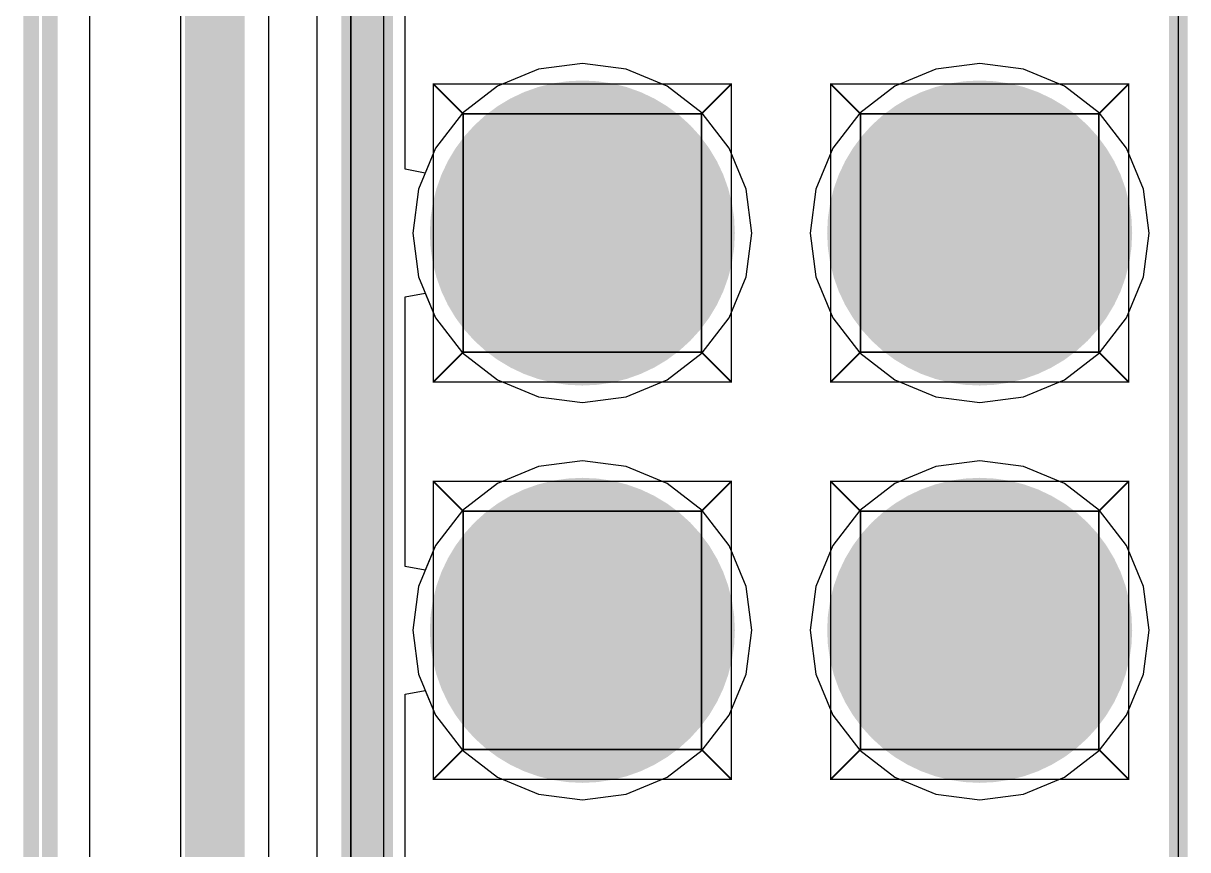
# Model space of a CAD drawing. Header units: millimetres. Extents: x 307 to 423, y 231 to 400.
# Drawn here: x 338.73 to 346.17, y 275.06 to 280.35 of the extents above; entities that cross this region are included whole.
import ezdxf

# ---------------------------------------------------------------- set-up
doc = ezdxf.new("R2010")
doc.units = ezdxf.units.MM
for name, color, linetype in [('BottomLayer', 5, 'Continuous'), ('BottomSolder', 6, 'Continuous'), ('Mechanical1', 6, 'Continuous'), ('Mechanical14', 56, 'Continuous'), ('Mechanical16', 56, 'Continuous'), ('MidLayer1', 16, 'Continuous'), ('MidLayer2', 76, 'Continuous'), ('MultiLayer', 9, 'Continuous'), ('PadHoleLayer', 156, 'Continuous'), ('TopLayer', 1, 'Continuous'), ('TopOverlay', 2, 'Continuous'), ('TopSolder', 216, 'Continuous')]:
    doc.layers.add(name, color=color, linetype=linetype)

# ---------------------------------------------------------------- blocks, each defined once
blk = doc.blocks.new('CON_SAMTEC_TSW_135_07_X_D_468')
at = {"layer": 'BottomLayer', "const_width": 0.925}
for points in [[(9.6975, 1.27, 1), (10.6225, 1.27, 1)], [(12.2375, 1.27, 1), (13.1625, 1.27, 1)], [(9.6975, -1.27, 1), (10.6225, -1.27, 1)], [(12.2375, -1.27, 1), (13.1625, -1.27, 1)]]:
    blk.add_lwpolyline(points, format="xyb", close=True, dxfattribs=at)
at = {"layer": 'BottomSolder', "const_width": 0.975}
for points in [[(9.6725, 1.27, 1), (10.6475, 1.27, 1)], [(12.2125, 1.27, 1), (13.1875, 1.27, 1)], [(9.6725, -1.27, 1), (10.6475, -1.27, 1)], [(12.2125, -1.27, 1), (13.1875, -1.27, 1)]]:
    blk.add_lwpolyline(points, format="xyb", close=True, dxfattribs=at)
at = {"layer": 'Mechanical14', "const_width": 0.01}
for points in [[(44.45, 2.54), (-44.45, 2.54)], [(9.2075, 0.3175), (9.2075, 2.2225)], [(11.1125, 2.2225), (9.2075, 2.2225)], [(9.398, 2.032), (9.2075, 2.2225)], [(10.922, 2.032), (11.1125, 2.2225)], [(11.1125, 0.3175), (11.1125, 2.2225)], [(11.7475, 0.3175), (11.7475, 2.2225)], [(13.6525, 2.2225), (11.7475, 2.2225)], [(11.938, 2.032), (11.7475, 2.2225)], [(13.462, 2.032), (13.6525, 2.2225)], [(13.6525, 0.3175), (13.6525, 2.2225)], [(9.398, 0.508), (9.398, 2.032)], [(10.922, 2.032), (9.398, 2.032)], [(10.922, 0.508), (10.922, 2.032)], [(13.462, 2.032), (11.938, 2.032)], [(11.938, 0.508), (11.938, 2.032)], [(13.462, 0.508), (13.462, 2.032)], [(9.2075, 0.3175), (9.398, 0.508)], [(10.922, 0.508), (9.398, 0.508)], [(11.1125, 0.3175), (10.922, 0.508)], [(11.7475, 0.3175), (11.938, 0.508)], [(13.462, 0.508), (11.938, 0.508)], [(13.6525, 0.3175), (13.462, 0.508)], [(11.1125, 0.3175), (9.2075, 0.3175)], [(13.6525, 0.3175), (11.7475, 0.3175)], [(9.2075, -2.2225), (9.2075, -0.3175)], [(11.1125, -0.3175), (9.2075, -0.3175)], [(9.398, -0.508), (9.2075, -0.3175)], [(10.922, -0.508), (11.1125, -0.3175)], [(11.1125, -2.2225), (11.1125, -0.3175)], [(11.7475, -2.2225), (11.7475, -0.3175)], [(13.6525, -0.3175), (11.7475, -0.3175)], [(11.938, -0.508), (11.7475, -0.3175)], [(13.462, -0.508), (13.6525, -0.3175)], [(13.6525, -2.2225), (13.6525, -0.3175)], [(10.922, -0.508), (9.398, -0.508)], [(9.398, -2.032), (9.398, -0.508)], [(10.922, -2.032), (10.922, -0.508)], [(13.462, -0.508), (11.938, -0.508)], [(11.938, -2.032), (11.938, -0.508)], [(13.462, -2.032), (13.462, -0.508)], [(9.2075, -2.2225), (9.398, -2.032)], [(10.922, -2.032), (9.398, -2.032)], [(11.1125, -2.2225), (10.922, -2.032)], [(11.7475, -2.2225), (11.938, -2.032)], [(13.462, -2.032), (11.938, -2.032)], [(13.6525, -2.2225), (13.462, -2.032)], [(11.1125, -2.2225), (9.2075, -2.2225)], [(13.6525, -2.2225), (11.7475, -2.2225)], [(44.45, -2.54), (-44.45, -2.54)]]:
    blk.add_lwpolyline(points, dxfattribs=at)
at = {"layer": 'Mechanical14', "const_width": 0.005}
for points in [[(9.205, 2.2225, 1), (9.21, 2.2225, 1)], [(9.205, 2.2225, 1), (9.21, 2.2225, 1)], [(9.205, 2.2225, 1), (9.21, 2.2225, 1)], [(11.11, 2.2225, 1), (11.115, 2.2225, 1)], [(11.11, 2.2225, 1), (11.115, 2.2225, 1)], [(11.11, 2.2225, 1), (11.115, 2.2225, 1)], [(11.745, 2.2225, 1), (11.75, 2.2225, 1)], [(11.745, 2.2225, 1), (11.75, 2.2225, 1)], [(11.745, 2.2225, 1), (11.75, 2.2225, 1)], [(13.65, 2.2225, 1), (13.655, 2.2225, 1)], [(13.65, 2.2225, 1), (13.655, 2.2225, 1)], [(13.65, 2.2225, 1), (13.655, 2.2225, 1)], [(9.3955, 2.032, 1), (9.4005, 2.032, 1)], [(9.3955, 2.032, 1), (9.4005, 2.032, 1)], [(9.3955, 2.032, 1), (9.4005, 2.032, 1)], [(10.9195, 2.032, 1), (10.9245, 2.032, 1)], [(10.9195, 2.032, 1), (10.9245, 2.032, 1)], [(10.9195, 2.032, 1), (10.9245, 2.032, 1)], [(11.9355, 2.032, 1), (11.9405, 2.032, 1)], [(11.9355, 2.032, 1), (11.9405, 2.032, 1)], [(11.9355, 2.032, 1), (11.9405, 2.032, 1)], [(13.4595, 2.032, 1), (13.4645, 2.032, 1)], [(13.4595, 2.032, 1), (13.4645, 2.032, 1)], [(13.4595, 2.032, 1), (13.4645, 2.032, 1)], [(9.3955, 0.508, 1), (9.4005, 0.508, 1)], [(9.3955, 0.508, 1), (9.4005, 0.508, 1)], [(9.3955, 0.508, 1), (9.4005, 0.508, 1)], [(10.9195, 0.508, 1), (10.9245, 0.508, 1)], [(10.9195, 0.508, 1), (10.9245, 0.508, 1)], [(10.9195, 0.508, 1), (10.9245, 0.508, 1)], [(11.9355, 0.508, 1), (11.9405, 0.508, 1)], [(11.9355, 0.508, 1), (11.9405, 0.508, 1)], [(11.9355, 0.508, 1), (11.9405, 0.508, 1)], [(13.4595, 0.508, 1), (13.4645, 0.508, 1)], [(13.4595, 0.508, 1), (13.4645, 0.508, 1)], [(13.4595, 0.508, 1), (13.4645, 0.508, 1)], [(9.205, 0.3175, 1), (9.21, 0.3175, 1)], [(9.205, 0.3175, 1), (9.21, 0.3175, 1)], [(9.205, 0.3175, 1), (9.21, 0.3175, 1)], [(11.11, 0.3175, 1), (11.115, 0.3175, 1)], [(11.11, 0.3175, 1), (11.115, 0.3175, 1)], [(11.11, 0.3175, 1), (11.115, 0.3175, 1)], [(11.745, 0.3175, 1), (11.75, 0.3175, 1)], [(11.745, 0.3175, 1), (11.75, 0.3175, 1)], [(11.745, 0.3175, 1), (11.75, 0.3175, 1)], [(13.65, 0.3175, 1), (13.655, 0.3175, 1)], [(13.65, 0.3175, 1), (13.655, 0.3175, 1)], [(13.65, 0.3175, 1), (13.655, 0.3175, 1)], [(9.205, -0.3175, 1), (9.21, -0.3175, 1)], [(9.205, -0.3175, 1), (9.21, -0.3175, 1)], [(9.205, -0.3175, 1), (9.21, -0.3175, 1)], [(11.11, -0.3175, 1), (11.115, -0.3175, 1)], [(11.11, -0.3175, 1), (11.115, -0.3175, 1)], [(11.11, -0.3175, 1), (11.115, -0.3175, 1)], [(11.745, -0.3175, 1), (11.75, -0.3175, 1)], [(11.745, -0.3175, 1), (11.75, -0.3175, 1)], [(11.745, -0.3175, 1), (11.75, -0.3175, 1)], [(13.65, -0.3175, 1), (13.655, -0.3175, 1)], [(13.65, -0.3175, 1), (13.655, -0.3175, 1)], [(13.65, -0.3175, 1), (13.655, -0.3175, 1)], [(9.3955, -0.508, 1), (9.4005, -0.508, 1)], [(9.3955, -0.508, 1), (9.4005, -0.508, 1)], [(9.3955, -0.508, 1), (9.4005, -0.508, 1)], [(10.9195, -0.508, 1), (10.9245, -0.508, 1)], [(10.9195, -0.508, 1), (10.9245, -0.508, 1)], [(10.9195, -0.508, 1), (10.9245, -0.508, 1)], [(11.9355, -0.508, 1), (11.9405, -0.508, 1)], [(11.9355, -0.508, 1), (11.9405, -0.508, 1)], [(11.9355, -0.508, 1), (11.9405, -0.508, 1)], [(13.4595, -0.508, 1), (13.4645, -0.508, 1)], [(13.4595, -0.508, 1), (13.4645, -0.508, 1)], [(13.4595, -0.508, 1), (13.4645, -0.508, 1)], [(9.3955, -2.032, 1), (9.4005, -2.032, 1)], [(9.3955, -2.032, 1), (9.4005, -2.032, 1)], [(9.3955, -2.032, 1), (9.4005, -2.032, 1)], [(10.9195, -2.032, 1), (10.9245, -2.032, 1)], [(10.9195, -2.032, 1), (10.9245, -2.032, 1)], [(10.9195, -2.032, 1), (10.9245, -2.032, 1)], [(11.9355, -2.032, 1), (11.9405, -2.032, 1)], [(11.9355, -2.032, 1), (11.9405, -2.032, 1)], [(11.9355, -2.032, 1), (11.9405, -2.032, 1)], [(13.4595, -2.032, 1), (13.4645, -2.032, 1)], [(13.4595, -2.032, 1), (13.4645, -2.032, 1)], [(13.4595, -2.032, 1), (13.4645, -2.032, 1)], [(9.205, -2.2225, 1), (9.21, -2.2225, 1)], [(9.205, -2.2225, 1), (9.21, -2.2225, 1)], [(9.205, -2.2225, 1), (9.21, -2.2225, 1)], [(11.11, -2.2225, 1), (11.115, -2.2225, 1)], [(11.11, -2.2225, 1), (11.115, -2.2225, 1)], [(11.11, -2.2225, 1), (11.115, -2.2225, 1)], [(11.745, -2.2225, 1), (11.75, -2.2225, 1)], [(11.745, -2.2225, 1), (11.75, -2.2225, 1)], [(11.745, -2.2225, 1), (11.75, -2.2225, 1)], [(13.65, -2.2225, 1), (13.655, -2.2225, 1)], [(13.65, -2.2225, 1), (13.655, -2.2225, 1)], [(13.65, -2.2225, 1), (13.655, -2.2225, 1)]]:
    blk.add_lwpolyline(points, format="xyb", close=True, dxfattribs=at)
at = {"layer": 'Mechanical16', "const_width": 0.01}
blk.add_lwpolyline([(44.67, -2.75), (-44.67, -2.75)], dxfattribs=at)
at = {"layer": 'MidLayer1', "const_width": 0.925}
for points in [[(9.6975, 1.27, 1), (10.6225, 1.27, 1)], [(12.2375, 1.27, 1), (13.1625, 1.27, 1)], [(9.6975, -1.27, 1), (10.6225, -1.27, 1)], [(12.2375, -1.27, 1), (13.1625, -1.27, 1)]]:
    blk.add_lwpolyline(points, format="xyb", close=True, dxfattribs=at)
at = {"layer": 'MidLayer2', "const_width": 0.925}
for points in [[(9.6975, 1.27, 1), (10.6225, 1.27, 1)], [(12.2375, 1.27, 1), (13.1625, 1.27, 1)], [(9.6975, -1.27, 1), (10.6225, -1.27, 1)], [(12.2375, -1.27, 1), (13.1625, -1.27, 1)]]:
    blk.add_lwpolyline(points, format="xyb", close=True, dxfattribs=at)
at = {"layer": 'MultiLayer', "const_width": 0.925}
for points in [[(9.6975, 1.27, 1), (10.6225, 1.27, 1)], [(12.2375, 1.27, 1), (13.1625, 1.27, 1)], [(9.6975, -1.27, 1), (10.6225, -1.27, 1)], [(12.2375, -1.27, 1), (13.1625, -1.27, 1)]]:
    blk.add_lwpolyline(points, format="xyb", close=True, dxfattribs=at)
at = {"layer": 'PadHoleLayer', "const_width": 0.5}
for points in [[(9.91, 1.27, 1), (10.41, 1.27, 1)], [(12.45, 1.27, 1), (12.95, 1.27, 1)], [(9.91, -1.27, 1), (10.41, -1.27, 1)], [(12.45, -1.27, 1), (12.95, -1.27, 1)]]:
    blk.add_lwpolyline(points, format="xyb", close=True, dxfattribs=at)
at = {"layer": 'TopLayer', "const_width": 0.925}
for points in [[(9.6975, 1.27, 1), (10.6225, 1.27, 1)], [(12.2375, 1.27, 1), (13.1625, 1.27, 1)], [(9.6975, -1.27, 1), (10.6225, -1.27, 1)], [(12.2375, -1.27, 1), (13.1625, -1.27, 1)]]:
    blk.add_lwpolyline(points, format="xyb", close=True, dxfattribs=at)
at = {"layer": 'TopOverlay', "const_width": 0.12}
for points in [[(44.45, 2.54), (-44.45, 2.54)], [(44.45, -2.54), (-44.45, -2.54)]]:
    blk.add_lwpolyline(points, dxfattribs=at)
at = {"layer": 'TopSolder', "const_width": 0.975}
for points in [[(9.6725, 1.27, 1), (10.6475, 1.27, 1)], [(12.2125, 1.27, 1), (13.1875, 1.27, 1)], [(9.6725, -1.27, 1), (10.6475, -1.27, 1)], [(12.2125, -1.27, 1), (13.1875, -1.27, 1)]]:
    blk.add_lwpolyline(points, format="xyb", close=True, dxfattribs=at)

msp = doc.modelspace()

# ---------------------------------------------------------------- linework, layer by layer
at = {"layer": 'BottomLayer'}
for p, q in [((339.1549, 232.696), (339.1549, 362.036)), ((342.0229, 280.0541), (341.7614, 279.9458)), ((342.3036, 280.0911), (342.0229, 280.0541)), ((342.5842, 280.0541), (342.3036, 280.0911)), ((342.8457, 279.9458), (342.5842, 280.0541)), ((344.5629, 280.0541), (344.3014, 279.9458)), ((344.8436, 280.0911), (344.5629, 280.0541)), ((345.1242, 280.0541), (344.8436, 280.0911)), ((345.3857, 279.9458), (345.1242, 280.0541)), ((341.7614, 279.9458), (341.5369, 279.7735)), ((343.0703, 279.7735), (342.8457, 279.9458)), ((344.3014, 279.9458), (344.0769, 279.7735)), ((345.6103, 279.7735), (345.3857, 279.9458)), ((341.5369, 279.7735), (341.3646, 279.5489)), ((343.2426, 279.5489), (343.0703, 279.7735)), ((344.0769, 279.7735), (343.9046, 279.5489)), ((345.7826, 279.5489), (345.6103, 279.7735)), ((341.3646, 279.5489), (341.2562, 279.2874)), ((343.3509, 279.2874), (343.2426, 279.5489)), ((343.9046, 279.5489), (343.7962, 279.2874)), ((345.8909, 279.2874), (345.7826, 279.5489)), ((341.2562, 279.2874), (341.2193, 279.0068)), ((343.3879, 279.0068), (343.3509, 279.2874)), ((343.7962, 279.2874), (343.7593, 279.0068)), ((345.9279, 279.0068), (345.8909, 279.2874)), ((341.2193, 279.0068), (341.2562, 278.7262)), ((343.3509, 278.7262), (343.3879, 279.0068)), ((343.7593, 279.0068), (343.7962, 278.7262)), ((345.8909, 278.7262), (345.9279, 279.0068)), ((341.2562, 278.7262), (341.3646, 278.4647)), ((343.2426, 278.4647), (343.3509, 278.7262)), ((343.7962, 278.7262), (343.9046, 278.4647)), ((345.7826, 278.4647), (345.8909, 278.7262)), ((341.3646, 278.4647), (341.5369, 278.2401)), ((343.0703, 278.2401), (343.2426, 278.4647)), ((343.9046, 278.4647), (344.0769, 278.2401)), ((345.6103, 278.2401), (345.7826, 278.4647)), ((341.5369, 278.2401), (341.7614, 278.0678)), ((342.8457, 278.0678), (343.0703, 278.2401)), ((344.0769, 278.2401), (344.3014, 278.0678)), ((345.3857, 278.0678), (345.6103, 278.2401)), ((341.7614, 278.0678), (342.0229, 277.9595)), ((342.5842, 277.9595), (342.8457, 278.0678)), ((344.3014, 278.0678), (344.5629, 277.9595)), ((345.1242, 277.9595), (345.3857, 278.0678)), ((342.0229, 277.9595), (342.3036, 277.9225)), ((342.3036, 277.9225), (342.5842, 277.9595)), ((344.5629, 277.9595), (344.8436, 277.9225)), ((344.8436, 277.9225), (345.1242, 277.9595)), ((342.0229, 277.5141), (341.7614, 277.4058)), ((342.3036, 277.5511), (342.0229, 277.5141)), ((342.5842, 277.5141), (342.3036, 277.5511)), ((342.8457, 277.4058), (342.5842, 277.5141)), ((344.5629, 277.5141), (344.3014, 277.4058)), ((344.8436, 277.5511), (344.5629, 277.5141)), ((345.1242, 277.5141), (344.8436, 277.5511)), ((345.3857, 277.4058), (345.1242, 277.5141)), ((341.7614, 277.4058), (341.5369, 277.2335)), ((343.0703, 277.2335), (342.8457, 277.4058)), ((344.3014, 277.4058), (344.0769, 277.2335)), ((345.6103, 277.2335), (345.3857, 277.4058)), ((341.5369, 277.2335), (341.3646, 277.0089)), ((343.2426, 277.0089), (343.0703, 277.2335)), ((344.0769, 277.2335), (343.9046, 277.0089)), ((345.7826, 277.0089), (345.6103, 277.2335)), ((341.3646, 277.0089), (341.2562, 276.7474)), ((343.3509, 276.7474), (343.2426, 277.0089)), ((343.9046, 277.0089), (343.7962, 276.7474)), ((345.8909, 276.7474), (345.7826, 277.0089)), ((341.2562, 276.7474), (341.2193, 276.4668)), ((343.3879, 276.4668), (343.3509, 276.7474)), ((343.7962, 276.7474), (343.7593, 276.4668)), ((345.9279, 276.4668), (345.8909, 276.7474)), ((341.2193, 276.4668), (341.2562, 276.1862)), ((343.3509, 276.1862), (343.3879, 276.4668)), ((343.7593, 276.4668), (343.7962, 276.1862)), ((345.8909, 276.1862), (345.9279, 276.4668)), ((341.2562, 276.1862), (341.3646, 275.9247)), ((343.2426, 275.9247), (343.3509, 276.1862)), ((343.7962, 276.1862), (343.9046, 275.9247)), ((345.7826, 275.9247), (345.8909, 276.1862)), ((341.3646, 275.9247), (341.5369, 275.7001)), ((343.0703, 275.7001), (343.2426, 275.9247)), ((343.9046, 275.9247), (344.0769, 275.7001)), ((345.6103, 275.7001), (345.7826, 275.9247)), ((341.5369, 275.7001), (341.7614, 275.5278)), ((342.8457, 275.5278), (343.0703, 275.7001)), ((344.0769, 275.7001), (344.3014, 275.5278)), ((345.3857, 275.5278), (345.6103, 275.7001)), ((341.7614, 275.5278), (342.0229, 275.4195)), ((342.5842, 275.4195), (342.8457, 275.5278)), ((344.3014, 275.5278), (344.5629, 275.4195)), ((345.1242, 275.4195), (345.3857, 275.5278)), ((342.0229, 275.4195), (342.3036, 275.3825)), ((342.3036, 275.3825), (342.5842, 275.4195)), ((344.5629, 275.4195), (344.8436, 275.3825)), ((344.8436, 275.3825), (345.1242, 275.4195))]:
    msp.add_line(p, q, dxfattribs=at)
at = {"layer": 'Mechanical1', "const_width": 0.1}
for points in [[(338.7795, 232.7468), (338.7795, 362.0868)], [(338.9, 232.696), (338.9, 362.036)]]:
    msp.add_lwpolyline(points, dxfattribs=at)
at = {"layer": 'MidLayer1'}
for p, q in [((339.1549, 232.696), (339.1549, 362.036)), ((342.0229, 280.0541), (341.7614, 279.9458)), ((342.3036, 280.0911), (342.0229, 280.0541)), ((342.5842, 280.0541), (342.3036, 280.0911)), ((342.8457, 279.9458), (342.5842, 280.0541)), ((344.5629, 280.0541), (344.3014, 279.9458)), ((344.8436, 280.0911), (344.5629, 280.0541)), ((345.1242, 280.0541), (344.8436, 280.0911)), ((345.3857, 279.9458), (345.1242, 280.0541)), ((341.7614, 279.9458), (341.5369, 279.7735)), ((343.0703, 279.7735), (342.8457, 279.9458)), ((344.3014, 279.9458), (344.0769, 279.7735)), ((345.6103, 279.7735), (345.3857, 279.9458)), ((341.5369, 279.7735), (341.3646, 279.5489)), ((343.2426, 279.5489), (343.0703, 279.7735)), ((344.0769, 279.7735), (343.9046, 279.5489)), ((345.7826, 279.5489), (345.6103, 279.7735)), ((341.3646, 279.5489), (341.2562, 279.2874)), ((343.3509, 279.2874), (343.2426, 279.5489)), ((343.9046, 279.5489), (343.7962, 279.2874)), ((345.8909, 279.2874), (345.7826, 279.5489)), ((341.2562, 279.2874), (341.2193, 279.0068)), ((343.3879, 279.0068), (343.3509, 279.2874)), ((343.7962, 279.2874), (343.7593, 279.0068)), ((345.9279, 279.0068), (345.8909, 279.2874)), ((341.2193, 279.0068), (341.2562, 278.7262)), ((343.3509, 278.7262), (343.3879, 279.0068)), ((343.7593, 279.0068), (343.7962, 278.7262)), ((345.8909, 278.7262), (345.9279, 279.0068)), ((341.2562, 278.7262), (341.3646, 278.4647)), ((343.2426, 278.4647), (343.3509, 278.7262)), ((343.7962, 278.7262), (343.9046, 278.4647)), ((345.7826, 278.4647), (345.8909, 278.7262)), ((341.3646, 278.4647), (341.5369, 278.2401)), ((343.0703, 278.2401), (343.2426, 278.4647)), ((343.9046, 278.4647), (344.0769, 278.2401)), ((345.6103, 278.2401), (345.7826, 278.4647)), ((341.5369, 278.2401), (341.7614, 278.0678)), ((342.8457, 278.0678), (343.0703, 278.2401)), ((344.0769, 278.2401), (344.3014, 278.0678)), ((345.3857, 278.0678), (345.6103, 278.2401)), ((341.7614, 278.0678), (342.0229, 277.9595)), ((342.5842, 277.9595), (342.8457, 278.0678)), ((344.3014, 278.0678), (344.5629, 277.9595)), ((345.1242, 277.9595), (345.3857, 278.0678)), ((342.0229, 277.9595), (342.3036, 277.9225)), ((342.3036, 277.9225), (342.5842, 277.9595)), ((344.5629, 277.9595), (344.8436, 277.9225)), ((344.8436, 277.9225), (345.1242, 277.9595)), ((342.0229, 277.5141), (341.7614, 277.4058)), ((342.3036, 277.5511), (342.0229, 277.5141)), ((342.5842, 277.5141), (342.3036, 277.5511)), ((342.8457, 277.4058), (342.5842, 277.5141)), ((344.5629, 277.5141), (344.3014, 277.4058)), ((344.8436, 277.5511), (344.5629, 277.5141)), ((345.1242, 277.5141), (344.8436, 277.5511)), ((345.3857, 277.4058), (345.1242, 277.5141)), ((341.7614, 277.4058), (341.5369, 277.2335)), ((343.0703, 277.2335), (342.8457, 277.4058)), ((344.3014, 277.4058), (344.0769, 277.2335)), ((345.6103, 277.2335), (345.3857, 277.4058)), ((341.5369, 277.2335), (341.3646, 277.0089)), ((343.2426, 277.0089), (343.0703, 277.2335)), ((344.0769, 277.2335), (343.9046, 277.0089)), ((345.7826, 277.0089), (345.6103, 277.2335)), ((341.3646, 277.0089), (341.2562, 276.7474)), ((343.3509, 276.7474), (343.2426, 277.0089)), ((343.9046, 277.0089), (343.7962, 276.7474)), ((345.8909, 276.7474), (345.7826, 277.0089)), ((341.2562, 276.7474), (341.2193, 276.4668)), ((343.3879, 276.4668), (343.3509, 276.7474)), ((343.7962, 276.7474), (343.7593, 276.4668)), ((345.9279, 276.4668), (345.8909, 276.7474)), ((341.2193, 276.4668), (341.2562, 276.1862)), ((343.3509, 276.1862), (343.3879, 276.4668)), ((343.7593, 276.4668), (343.7962, 276.1862)), ((345.8909, 276.1862), (345.9279, 276.4668)), ((341.2562, 276.1862), (341.3646, 275.9247)), ((343.2426, 275.9247), (343.3509, 276.1862)), ((343.7962, 276.1862), (343.9046, 275.9247)), ((345.7826, 275.9247), (345.8909, 276.1862)), ((341.3646, 275.9247), (341.5369, 275.7001)), ((343.0703, 275.7001), (343.2426, 275.9247)), ((343.9046, 275.9247), (344.0769, 275.7001)), ((345.6103, 275.7001), (345.7826, 275.9247)), ((341.5369, 275.7001), (341.7614, 275.5278)), ((342.8457, 275.5278), (343.0703, 275.7001)), ((344.0769, 275.7001), (344.3014, 275.5278)), ((345.3857, 275.5278), (345.6103, 275.7001)), ((341.7614, 275.5278), (342.0229, 275.4195)), ((342.5842, 275.4195), (342.8457, 275.5278)), ((344.3014, 275.5278), (344.5629, 275.4195)), ((345.1242, 275.4195), (345.3857, 275.5278)), ((342.0229, 275.4195), (342.3036, 275.3825)), ((342.3036, 275.3825), (342.5842, 275.4195)), ((344.5629, 275.4195), (344.8436, 275.3825)), ((344.8436, 275.3825), (345.1242, 275.4195))]:
    msp.add_line(p, q, dxfattribs=at)
at = {"layer": 'MidLayer2', "const_width": 0.254}
msp.add_lwpolyline([(339.8906, 271.5138), (339.8906, 293.9674)], dxfattribs=at)
at = {"layer": 'TopLayer'}
for p, q in [((339.1549, 232.696), (339.1549, 362.036)), ((339.7351, 305.9668), (339.7351, 244.2088)), ((340.3, 244.3258), (340.3, 305.8498)), ((340.6071, 288.8703), (340.6071, 257.8657)), ((341.1719, 279.4157), (341.1719, 281.1379)), ((342.0229, 280.0541), (341.7614, 279.9458)), ((342.3036, 280.0911), (342.0229, 280.0541)), ((342.5842, 280.0541), (342.3036, 280.0911)), ((342.8457, 279.9458), (342.5842, 280.0541)), ((344.5629, 280.0541), (344.3014, 279.9458)), ((344.8436, 280.0911), (344.5629, 280.0541)), ((345.1242, 280.0541), (344.8436, 280.0911)), ((345.3857, 279.9458), (345.1242, 280.0541)), ((341.7614, 279.9458), (341.5369, 279.7735)), ((343.0703, 279.7735), (342.8457, 279.9458)), ((344.3014, 279.9458), (344.0769, 279.7735)), ((345.6103, 279.7735), (345.3857, 279.9458)), ((341.5369, 279.7735), (341.3646, 279.5489)), ((343.2426, 279.5489), (343.0703, 279.7735)), ((344.0769, 279.7735), (343.9046, 279.5489)), ((345.7826, 279.5489), (345.6103, 279.7735)), ((341.3646, 279.5489), (341.2989, 279.3905)), ((343.3509, 279.2874), (343.2426, 279.5489)), ((343.9046, 279.5489), (343.7962, 279.2874)), ((345.8909, 279.2874), (345.7826, 279.5489)), ((341.2989, 279.3905), (341.1719, 279.4157)), ((343.3879, 279.0068), (343.3509, 279.2874)), ((343.7962, 279.2874), (343.7593, 279.0068)), ((345.9279, 279.0068), (345.8909, 279.2874)), ((343.3509, 278.7262), (343.3879, 279.0068)), ((343.7593, 279.0068), (343.7962, 278.7262)), ((345.8909, 278.7262), (345.9279, 279.0068)), ((343.2426, 278.4647), (343.3509, 278.7262)), ((343.7962, 278.7262), (343.9046, 278.4647)), ((345.7826, 278.4647), (345.8909, 278.7262)), ((341.1719, 278.5979), (341.2989, 278.6231)), ((341.1719, 276.8757), (341.1719, 278.5979)), ((341.2989, 278.6231), (341.3646, 278.4647)), ((341.3646, 278.4647), (341.5369, 278.2401)), ((343.0703, 278.2401), (343.2426, 278.4647)), ((343.9046, 278.4647), (344.0769, 278.2401)), ((345.6103, 278.2401), (345.7826, 278.4647)), ((341.5369, 278.2401), (341.7614, 278.0678)), ((342.8457, 278.0678), (343.0703, 278.2401)), ((344.0769, 278.2401), (344.3014, 278.0678)), ((345.3857, 278.0678), (345.6103, 278.2401)), ((341.7614, 278.0678), (342.0229, 277.9595)), ((342.5842, 277.9595), (342.8457, 278.0678)), ((344.3014, 278.0678), (344.5629, 277.9595)), ((345.1242, 277.9595), (345.3857, 278.0678)), ((342.0229, 277.9595), (342.3036, 277.9225)), ((342.3036, 277.9225), (342.5842, 277.9595)), ((344.5629, 277.9595), (344.8436, 277.9225)), ((344.8436, 277.9225), (345.1242, 277.9595)), ((342.0229, 277.5141), (341.7614, 277.4058)), ((342.3036, 277.5511), (342.0229, 277.5141)), ((342.5842, 277.5141), (342.3036, 277.5511)), ((342.8457, 277.4058), (342.5842, 277.5141)), ((344.5629, 277.5141), (344.3014, 277.4058)), ((344.8436, 277.5511), (344.5629, 277.5141)), ((345.1242, 277.5141), (344.8436, 277.5511)), ((345.3857, 277.4058), (345.1242, 277.5141)), ((341.7614, 277.4058), (341.5369, 277.2335)), ((343.0703, 277.2335), (342.8457, 277.4058)), ((344.3014, 277.4058), (344.0769, 277.2335)), ((345.6103, 277.2335), (345.3857, 277.4058)), ((341.5369, 277.2335), (341.3646, 277.0089)), ((343.2426, 277.0089), (343.0703, 277.2335)), ((344.0769, 277.2335), (343.9046, 277.0089)), ((345.7826, 277.0089), (345.6103, 277.2335)), ((341.3646, 277.0089), (341.2989, 276.8505)), ((343.3509, 276.7474), (343.2426, 277.0089)), ((343.9046, 277.0089), (343.7962, 276.7474)), ((345.8909, 276.7474), (345.7826, 277.0089)), ((341.2989, 276.8505), (341.1719, 276.8757)), ((343.3879, 276.4668), (343.3509, 276.7474)), ((343.7962, 276.7474), (343.7593, 276.4668)), ((345.9279, 276.4668), (345.8909, 276.7474)), ((343.3509, 276.1862), (343.3879, 276.4668)), ((343.7593, 276.4668), (343.7962, 276.1862)), ((345.8909, 276.1862), (345.9279, 276.4668)), ((343.2426, 275.9247), (343.3509, 276.1862)), ((343.7962, 276.1862), (343.9046, 275.9247)), ((345.7826, 275.9247), (345.8909, 276.1862)), ((341.1719, 276.0579), (341.2989, 276.0831)), ((341.1719, 274.3357), (341.1719, 276.0579)), ((341.2989, 276.0831), (341.3646, 275.9247)), ((341.3646, 275.9247), (341.5369, 275.7001)), ((343.0703, 275.7001), (343.2426, 275.9247)), ((343.9046, 275.9247), (344.0769, 275.7001)), ((345.6103, 275.7001), (345.7826, 275.9247)), ((341.5369, 275.7001), (341.7614, 275.5278)), ((342.8457, 275.5278), (343.0703, 275.7001)), ((344.0769, 275.7001), (344.3014, 275.5278)), ((345.3857, 275.5278), (345.6103, 275.7001)), ((341.7614, 275.5278), (342.0229, 275.4195)), ((342.5842, 275.4195), (342.8457, 275.5278)), ((344.3014, 275.5278), (344.5629, 275.4195)), ((345.1242, 275.4195), (345.3857, 275.5278)), ((342.0229, 275.4195), (342.3036, 275.3825)), ((342.3036, 275.3825), (342.5842, 275.4195)), ((344.5629, 275.4195), (344.8436, 275.3825)), ((344.8436, 275.3825), (345.1242, 275.4195))]:
    msp.add_line(p, q, dxfattribs=at)
at = {"layer": 'TopLayer', "const_width": 0.254}
for points in [[(340.0176, 305.9668), (340.0176, 244.2088)], [(340.8895, 257.8657), (340.8895, 288.8703)]]:
    msp.add_lwpolyline(points, dxfattribs=at)

# ---------------------------------------------------------------- block references
at = {"rotation": 270}
msp.add_blockref('CON_SAMTEC_TSW_135_07_X_D_468', (343.5736, 289.1668), dxfattribs=at)

doc.saveas('drawing.dxf')
